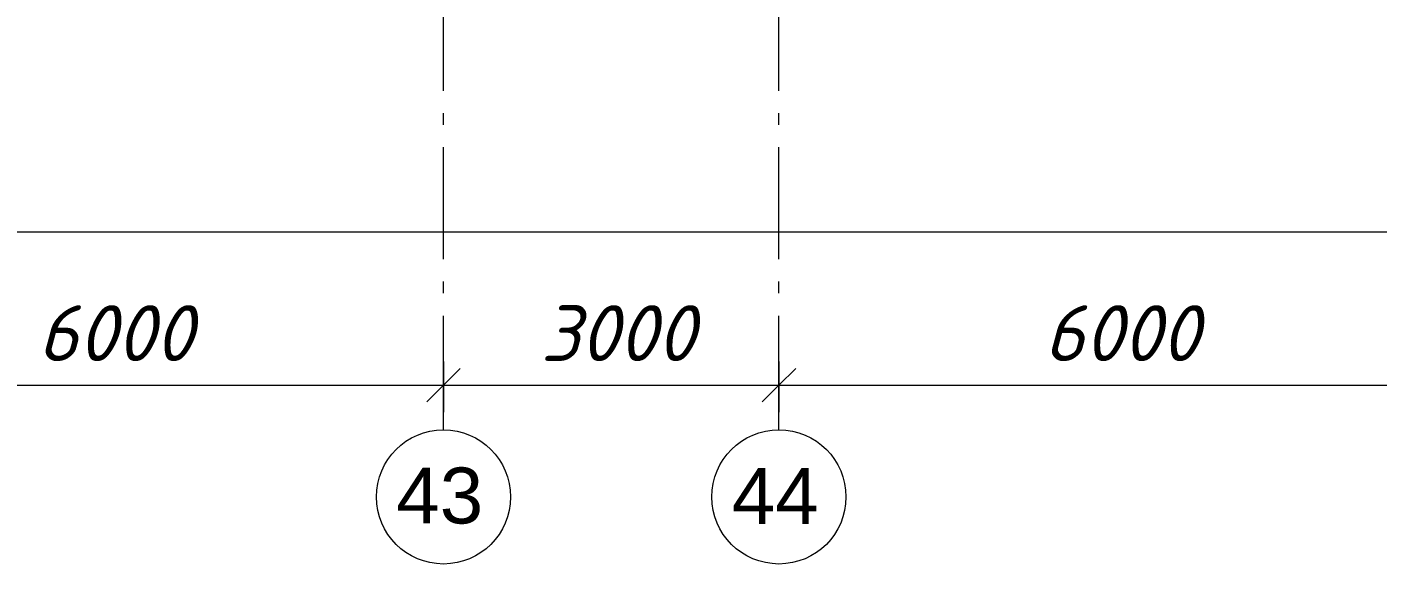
# Model space of a CAD drawing. Header units: millimetres. Extents: x -537608 to 253996, y -217170 to 186033.
# Drawn here: x -309901 to -297827, y -217170 to -212367 of the extents above; entities that cross this region are included whole.
import ezdxf

# ---------------------------------------------------------------- set-up
doc = ezdxf.new("R2010")
doc.units = ezdxf.units.MM
doc.layers.add('PDF _Геометрия', color=7, linetype='Continuous')
doc.layers.add('PDF _Текст', color=7, linetype='Continuous')
doc.styles.add('PDF ArialMT', font='arial.ttf')
doc.styles.add('PDF ISOCPEUR Italic', font='isocpeui.ttf')

msp = doc.modelspace()

# ---------------------------------------------------------------- linework, layer by layer
at = {"layer": 'PDF _Геометрия', "color": 253, "lineweight": 9, "true_color": 0xaaaaaa}
for p, q in [((-306176.182, -212937.4894), (-306176.182, -211937.4892)), ((-303176.1773, -212937.4894), (-303176.1773, -211937.4892)), ((-306176.182, -213243.3209), (-306176.182, -213137.4902)), ((-303176.1773, -213243.3209), (-303176.1773, -213137.4902)), ((-306176.182, -214443.3219), (-306176.182, -213443.3218)), ((-303176.1773, -214443.3219), (-303176.1773, -213443.3218)), ((-306176.182, -214749.1577), (-306176.182, -214643.3227)), ((-303176.1773, -214749.1577), (-303176.1773, -214643.3227)), ((-306176.182, -215970.417), (-306176.182, -214949.1586)), ((-303176.1773, -215970.417), (-303176.1773, -214949.1586))]:
    msp.add_line(p, q, dxfattribs=at)
at = {"layer": 'PDF _Геометрия', "lineweight": 9}
for p, q in [((-368366.2047, -214198.2382), (-264386.1644, -214198.2382)), ((-306176.182, -215358.8314), (-306176.182, -215570.9621)), ((-303176.1773, -215358.8314), (-303176.1773, -215570.9621)), ((-312176.1826, -215570.9621), (-306176.182, -215570.9621)), ((-306176.182, -215570.9621), (-303176.1773, -215570.9621)), ((-306176.182, -215570.9621), (-306176.182, -215810.9649)), ((-303176.1773, -215570.9621), (-297176.1766, -215570.9621)), ((-303176.1773, -215570.9621), (-303176.1773, -215810.9649))]:
    msp.add_line(p, q, dxfattribs=at)
at = {"layer": 'PDF _Геометрия', "lineweight": 20}
for p, q in [((-306026.1813, -215420.9614), (-306176.182, -215570.9621)), ((-303026.1809, -215420.9614), (-303176.1773, -215570.9621)), ((-306176.182, -215570.9621), (-306326.1783, -215720.9627)), ((-303176.1773, -215570.9621), (-303326.1779, -215720.9627))]:
    msp.add_line(p, q, dxfattribs=at)
for centre in [(-306176.1806, -216570.4183), (-303176.1803, -216570.4183)]:
    msp.add_circle(centre, 600.0013, dxfattribs=at)

# ---------------------------------------------------------------- texts
at = {"layer": 'PDF _Текст', "char_height": 500, "attachment_point": 4}
for s, insert, style in [('6000', (-309808.2511, -215105.4502), 'PDF ISOCPEUR Italic'), ('3000', (-305308.2484, -215105.4502), 'PDF ISOCPEUR Italic'), ('6000', (-300808.25, -215105.4502), 'PDF ISOCPEUR Italic'), ('43', (-306597.7391, -216561.3428), 'PDF ArialMT'), ('44', (-303597.7344, -216561.3428), 'PDF ArialMT')]:
    msp.add_mtext(s, dxfattribs=dict(at, insert=insert, style=style))

doc.saveas('drawing.dxf')
